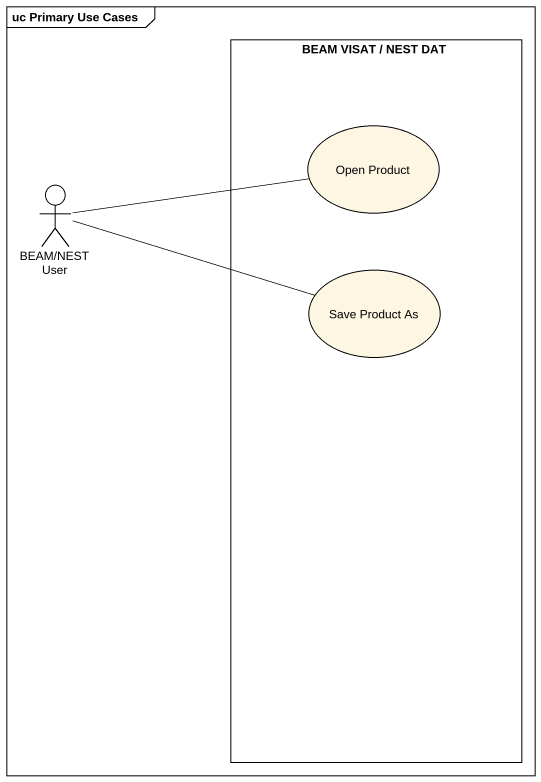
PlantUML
@startuml
mainframe uc Primary Use Cases
rectangle "BEAM VISAT / NEST DAT" as BEAM_VISAT_NEST_DAT {
  usecase "Open Product" as Open_Product
  usecase "Save Product As" as Save_Product_As
}
actor "BEAM/NEST User" as BEAM_NEST_User
BEAM_NEST_User -right- Open_Product
BEAM_NEST_User -right- Save_Product_As
@enduml
